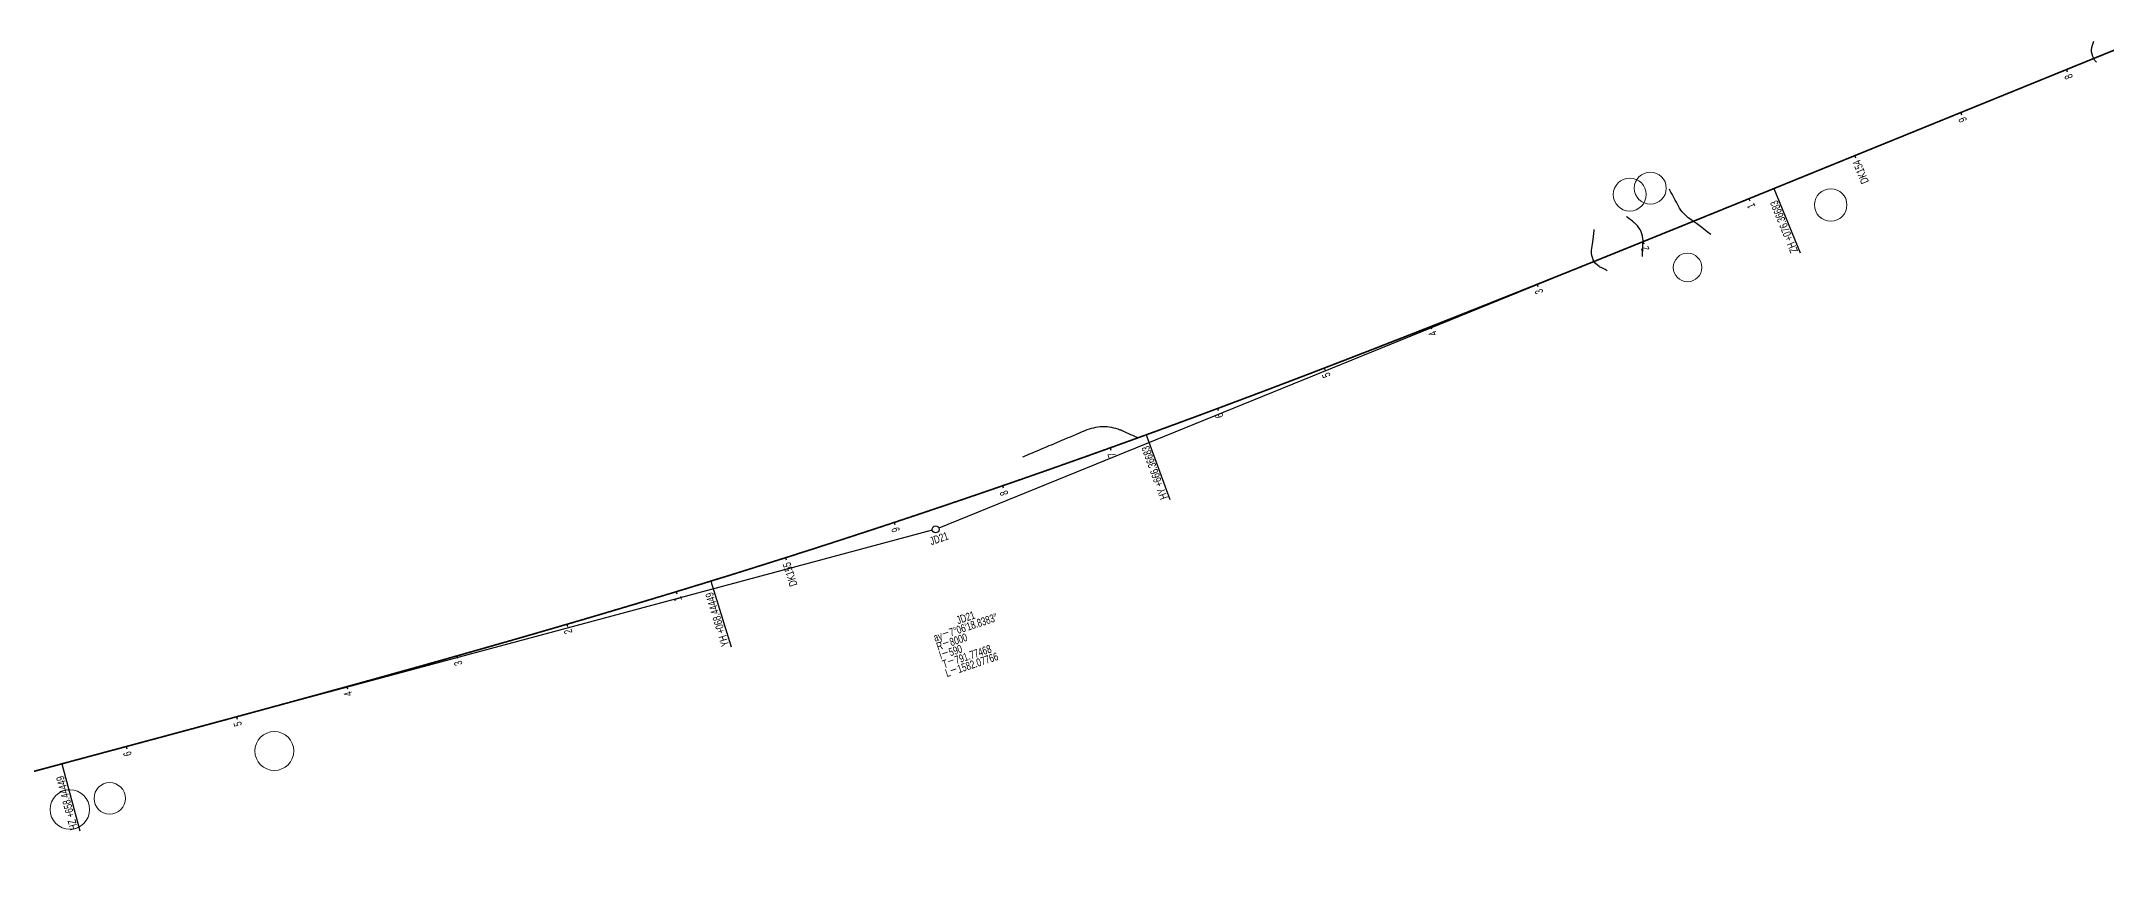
# Model space of a CAD drawing. Header units: millimetres. Extents: x 497834 to 621495, y 3353175 to 3430424.
# Drawn here: x 535171 to 536978, y 3373567 to 3374289 of the extents above; entities that cross this region are included whole.
import ezdxf

# ---------------------------------------------------------------- set-up
doc = ezdxf.new("R2010")
doc.units = ezdxf.units.MM
for name, color, linetype in [('DK改路中线', 7, 'Continuous'), ('dl4', 7, 'Continuous'), ('房屋圆', 7, 'Continuous'), ('沪乍杭打线-0.0-200.8段-施工系转设计系成果-2000坐标系-左线_中线_交点', 7, 'Continuous'), ('沪乍杭打线-0.0-200.8段-施工系转设计系成果-2000坐标系-左线_五大桩', 7, 'Continuous'), ('沪乍杭打线-0.0-200.8段-施工系转设计系成果-2000坐标系-左线_曲线资料', 7, 'Continuous'), ('沪乍杭打线-0.0-200.8段-施工系转设计系成果-2000坐标系-左线_里程', 7, 'Continuous')]:
    doc.layers.add(name, color=color, linetype=linetype)
doc.styles.add('PM_LC', font='slromans.shx', dxfattribs={"width": 0.75, "bigfont": 'hztxt.shx'})
doc.styles.add('PM_QX', font='slromans.shx', dxfattribs={"width": 0.75, "bigfont": 'hztxt.shx'})

msp = doc.modelspace()

# ---------------------------------------------------------------- linework, layer by layer
at = {"layer": 'DK改路中线', "color": 3, "linetype": 'Continuous', "ltscale": 2, "flags": 128}
for points in [[(536969, 3374270.4), (536968.7, 3374270.7, -0.285652), (536967.7, 3374271.9), (536966.6, 3374273.6), (536965.8, 3374275.4), (536965.2, 3374277.3), (536964.8, 3374279.3), (536964.8, 3374281.3), (536964.9, 3374283.2), (536965.4, 3374285.2), (536965.7, 3374286.2), (536966.1, 3374287.1), (536966.7, 3374288.7)], [(536631.7, 3374119.7), (536628.5, 3374122), (536626.9, 3374123.2), (536625.3, 3374124.4), (536623.7, 3374125.6), (536618.9, 3374129.2), (536617.3, 3374130.3), (536612.4, 3374133.9), (536612.1, 3374134.2, -0.112138), (536610.8, 3374135.1), (536609.3, 3374136.5), (536607.9, 3374137.9), (536606.6, 3374139.4), (536605.4, 3374141), (536604.3, 3374142.6), (536603.4, 3374144.3), (536603.3, 3374144.4), (536601.4, 3374147.9), (536600.5, 3374149.7), (536599.6, 3374151.4), (536598.6, 3374153.2), (536597.7, 3374155), (536596.7, 3374156.7), (536595.8, 3374158.5), (536595.4, 3374159.2)], [(536571.8, 3374100.2), (536571.9, 3374104.2), (536572, 3374106.2), (536572.2, 3374112.2), (536572.2, 3374113.5, 0.237839), (536572.3, 3374114.2), (536572.1, 3374116.2), (536571.8, 3374118.2), (536571.3, 3374120.1), (536570.6, 3374122), (536569.8, 3374123.8), (536568.7, 3374125.5), (536567.5, 3374127.1), (536566.1, 3374128.5), (536564.7, 3374129.8), (536564.6, 3374129.8), (536563, 3374131.1), (536559.9, 3374133.6), (536558.3, 3374134.8), (536557.8, 3374135.2)], [(536540.9, 3374087.9), (536539.1, 3374088.8), (536537.4, 3374089.7), (536535.6, 3374090.6), (536535.3, 3374090.7, -0.316683), (536533.8, 3374091.6), (536532.3, 3374092.8), (536530.8, 3374094.2), (536529.6, 3374095.8), (536528.7, 3374097.5), (536527.9, 3374099.4), (536527.4, 3374101.3), (536527.2, 3374103.3), (536527.2, 3374105.3), (536527.3, 3374106), (536527.4, 3374107.3), (536528.2, 3374113.2), (536528.5, 3374115.2), (536529.5, 3374123.2), (536529.6, 3374124)], [(536129.5, 3373941.8), (536127.7, 3373942.7), (536125.8, 3373943.5), (536124, 3373944.3), (536122.2, 3373945.1), (536120.4, 3373946), (536118.6, 3373946.8), (536116.7, 3373947.6), (536116.6, 3373947.7, 0.209204), (536114.9, 3373948.4), (536113, 3373949.1), (536111.1, 3373949.7), (536109.2, 3373950.2), (536107.2, 3373950.6), (536105.2, 3373950.9), (536103.3, 3373951.1), (536101.3, 3373951.2), (536099.3, 3373951.2), (536097.3, 3373951.1), (536095.3, 3373950.9), (536093.3, 3373950.6), (536091.3, 3373950.2), (536089.4, 3373949.7), (536087.5, 3373949.2), (536085.6, 3373948.5), (536084.5, 3373948.1), (536083.7, 3373947.7), (536080.1, 3373946.2), (536078.2, 3373945.4), (536076.4, 3373944.6), (536070.9, 3373942.3), (536069, 3373941.5), (536065.3, 3373939.9), (536063.5, 3373939.2), (536061.6, 3373938.4), (536054.3, 3373935.3), (536052.4, 3373934.5), (536050.6, 3373933.7), (536045.1, 3373931.4), (536043.2, 3373930.6), (536039.5, 3373929), (536037.7, 3373928.2), (536035.9, 3373927.5), (536034, 3373926.7), (536030.3, 3373925.1), (536029.2, 3373924.6)]]:
    msp.add_lwpolyline(points, format="xyb", dxfattribs=at)
at = {"layer": 'dl4', "color": 3, "linetype": 'Continuous', "ltscale": 2, "const_width": 1.4, "flags": 128}
msp.add_lwpolyline([(536989.9, 3374283.1), (536686.8, 3374159.8), (536685.9, 3374159.4), (536684.9, 3374159), (536684, 3374158.6), (536683.1, 3374158.3), (536682.2, 3374157.9), (536681.2, 3374157.5), (536680.3, 3374157.1), (536679.4, 3374156.8), (536678.5, 3374156.4), (536677.5, 3374156), (536676.6, 3374155.6), (536675.7, 3374155.3), (536674.7, 3374154.9), (536673.8, 3374154.5), (536672.9, 3374154.1), (536672, 3374153.7), (536671, 3374153.4), (536670.1, 3374153), (536669.2, 3374152.6), (536668.3, 3374152.2), (536667.3, 3374151.9), (536666.4, 3374151.5), (536665.5, 3374151.1), (536664.6, 3374150.7), (536663.6, 3374150.4), (536662.7, 3374150), (536661.8, 3374149.6), (536660.9, 3374149.2), (536659.9, 3374148.9), (536659, 3374148.5), (536658.1, 3374148.1), (536657.1, 3374147.7), (536656.2, 3374147.3), (536655.3, 3374147), (536654.4, 3374146.6), (536653.4, 3374146.2), (536652.5, 3374145.8), (536651.6, 3374145.5), (536650.7, 3374145.1), (536649.7, 3374144.7), (536648.8, 3374144.3), (536647.9, 3374144), (536647, 3374143.6), (536646, 3374143.2), (536645.1, 3374142.8), (536644.2, 3374142.5), (536643.2, 3374142.1), (536642.3, 3374141.7), (536641.4, 3374141.3), (536640.5, 3374140.9), (536639.5, 3374140.6), (536638.6, 3374140.2), (536637.7, 3374139.8), (536636.8, 3374139.4), (536635.8, 3374139.1), (536634.9, 3374138.7), (536634, 3374138.3), (536633.1, 3374137.9), (536632.1, 3374137.6), (536631.2, 3374137.2), (536630.3, 3374136.8), (536629.4, 3374136.4), (536628.4, 3374136.1), (536627.5, 3374135.7), (536626.6, 3374135.3), (536625.6, 3374134.9), (536624.7, 3374134.5), (536623.8, 3374134.2), (536622.9, 3374133.8), (536621.9, 3374133.4), (536621, 3374133), (536620.1, 3374132.7), (536619.2, 3374132.3), (536618.2, 3374131.9), (536617.3, 3374131.5), (536616.4, 3374131.2), (536615.5, 3374130.8), (536614.5, 3374130.4), (536613.6, 3374130), (536612.7, 3374129.7), (536611.7, 3374129.3), (536610.8, 3374128.9), (536609.9, 3374128.5), (536609, 3374128.2), (536608, 3374127.8), (536607.1, 3374127.4), (536606.2, 3374127), (536605.3, 3374126.6), (536604.3, 3374126.3), (536603.4, 3374125.9), (536602.5, 3374125.5), (536601.6, 3374125.1), (536600.6, 3374124.8), (536599.7, 3374124.4), (536598.8, 3374124), (536597.8, 3374123.6), (536596.9, 3374123.3), (536596, 3374122.9), (536595.1, 3374122.5), (536594.1, 3374122.1), (536593.2, 3374121.8), (536592.3, 3374121.4), (536591.4, 3374121), (536590.4, 3374120.6), (536589.5, 3374120.3), (536588.6, 3374119.9), (536587.7, 3374119.5), (536586.7, 3374119.1), (536585.8, 3374118.8), (536584.9, 3374118.4), (536583.9, 3374118), (536583, 3374117.6), (536582.1, 3374117.3), (536581.2, 3374116.9), (536580.2, 3374116.5), (536579.3, 3374116.1), (536578.4, 3374115.8), (536577.5, 3374115.4), (536576.5, 3374115), (536575.6, 3374114.6), (536574.7, 3374114.3), (536573.8, 3374113.9), (536572.8, 3374113.5), (536571.9, 3374113.1), (536571, 3374112.8), (536570, 3374112.4), (536569.1, 3374112), (536568.2, 3374111.6), (536567.3, 3374111.3), (536566.3, 3374110.9), (536565.4, 3374110.5), (536564.5, 3374110.1), (536563.6, 3374109.8), (536562.6, 3374109.4), (536561.7, 3374109), (536560.8, 3374108.6), (536559.8, 3374108.3), (536558.9, 3374107.9), (536558, 3374107.5), (536557.1, 3374107.1), (536556.1, 3374106.8), (536555.2, 3374106.4), (536554.3, 3374106), (536553.4, 3374105.6), (536552.4, 3374105.3), (536551.5, 3374104.9), (536550.6, 3374104.5), (536549.6, 3374104.1), (536548.7, 3374103.8), (536547.8, 3374103.4), (536546.9, 3374103), (536545.9, 3374102.6), (536545, 3374102.3), (536544.1, 3374101.9), (536543.2, 3374101.5), (536542.2, 3374101.1), (536541.3, 3374100.8), (536540.4, 3374100.4), (536539.4, 3374100), (536538.5, 3374099.6), (536537.6, 3374099.3), (536536.7, 3374098.9), (536535.7, 3374098.5), (536534.8, 3374098.1), (536533.9, 3374097.8), (536533, 3374097.4), (536532, 3374097), (536531.1, 3374096.6), (536530.2, 3374096.3), (536529.2, 3374095.9), (536528.3, 3374095.5), (536527.4, 3374095.1), (536526.5, 3374094.8), (536525.5, 3374094.4), (536524.6, 3374094), (536523.7, 3374093.7), (536522.8, 3374093.3), (536521.8, 3374092.9), (536520.9, 3374092.5), (536520, 3374092.2), (536519, 3374091.8), (536518.1, 3374091.4), (536517.2, 3374091), (536516.3, 3374090.7), (536515.3, 3374090.3), (536514.4, 3374089.9), (536513.5, 3374089.5), (536512.6, 3374089.2), (536511.6, 3374088.8), (536510.7, 3374088.4), (536509.8, 3374088.1), (536508.8, 3374087.7), (536507.9, 3374087.3), (536507, 3374086.9), (536506.1, 3374086.6), (536505.1, 3374086.2), (536504.2, 3374085.8), (536503.3, 3374085.4), (536502.3, 3374085.1), (536501.4, 3374084.7), (536500.5, 3374084.3), (536499.6, 3374083.9), (536498.6, 3374083.6), (536497.7, 3374083.2), (536496.8, 3374082.8), (536495.8, 3374082.5), (536494.9, 3374082.1), (536494, 3374081.7), (536493.1, 3374081.3), (536492.1, 3374081), (536491.2, 3374080.6), (536490.3, 3374080.2), (536489.4, 3374079.9), (536488.4, 3374079.5), (536487.5, 3374079.1), (536486.6, 3374078.7), (536485.6, 3374078.4), (536484.7, 3374078), (536483.8, 3374077.6), (536482.9, 3374077.2), (536481.9, 3374076.9), (536481, 3374076.5), (536480.1, 3374076.1), (536479.1, 3374075.8), (536478.2, 3374075.4), (536477.3, 3374075), (536476.4, 3374074.6), (536475.4, 3374074.3), (536474.5, 3374073.9), (536473.6, 3374073.5), (536472.6, 3374073.2), (536471.7, 3374072.8), (536470.8, 3374072.4), (536469.9, 3374072), (536468.9, 3374071.7), (536468, 3374071.3), (536467.1, 3374070.9), (536466.1, 3374070.6), (536465.2, 3374070.2), (536464.3, 3374069.8), (536463.4, 3374069.4), (536462.4, 3374069.1), (536461.5, 3374068.7), (536460.6, 3374068.3), (536459.6, 3374068), (536458.7, 3374067.6), (536457.8, 3374067.2), (536456.9, 3374066.9), (536455.9, 3374066.5), (536455, 3374066.1), (536454.1, 3374065.7), (536453.1, 3374065.4), (536452.2, 3374065), (536451.3, 3374064.6), (536450.4, 3374064.3), (536449.4, 3374063.9), (536448.5, 3374063.5), (536447.6, 3374063.1), (536446.6, 3374062.8), (536445.7, 3374062.4), (536444.8, 3374062), (536443.9, 3374061.7), (536442.9, 3374061.3), (536442, 3374060.9), (536441.1, 3374060.6), (536440.1, 3374060.2), (536439.2, 3374059.8), (536438.3, 3374059.4), (536437.3, 3374059.1), (536436.4, 3374058.7), (536435.5, 3374058.3), (536434.6, 3374058), (536433.6, 3374057.6), (536432.7, 3374057.2), (536431.8, 3374056.9), (536430.8, 3374056.5), (536429.9, 3374056.1), (536429, 3374055.8), (536428.1, 3374055.4), (536427.1, 3374055), (536426.2, 3374054.6), (536425.3, 3374054.3), (536424.3, 3374053.9), (536423.4, 3374053.5), (536422.5, 3374053.2), (536421.5, 3374052.8), (536420.6, 3374052.4), (536419.7, 3374052.1), (536418.8, 3374051.7), (536417.8, 3374051.3), (536416.9, 3374051), (536416, 3374050.6), (536415, 3374050.2), (536414.1, 3374049.9), (536413.2, 3374049.5), (536412.3, 3374049.1), (536411.3, 3374048.7), (536410.4, 3374048.4), (536409.5, 3374048), (536408.5, 3374047.6), (536407.6, 3374047.3), (536406.7, 3374046.9), (536405.7, 3374046.5), (536404.8, 3374046.2), (536403.9, 3374045.8), (536403, 3374045.4), (536402, 3374045.1), (536401.1, 3374044.7), (536400.2, 3374044.3), (536399.2, 3374044), (536398.3, 3374043.6), (536397.4, 3374043.2), (536396.4, 3374042.9), (536395.5, 3374042.5), (536394.6, 3374042.1), (536393.7, 3374041.8), (536392.7, 3374041.4), (536391.8, 3374041), (536390.9, 3374040.7), (536389.9, 3374040.3), (536389, 3374039.9), (536388.1, 3374039.6), (536387.1, 3374039.2), (536386.2, 3374038.8), (536385.3, 3374038.5), (536384.3, 3374038.1), (536383.4, 3374037.7), (536382.5, 3374037.4), (536381.6, 3374037), (536380.6, 3374036.6), (536379.7, 3374036.3), (536378.8, 3374035.9), (536377.8, 3374035.5), (536376.9, 3374035.2), (536376, 3374034.8), (536375, 3374034.4), (536374.1, 3374034.1), (536373.2, 3374033.7), (536372.2, 3374033.3), (536371.3, 3374033), (536370.4, 3374032.6), (536369.5, 3374032.3), (536368.5, 3374031.9), (536367.6, 3374031.5), (536366.7, 3374031.2), (536365.7, 3374030.8), (536364.8, 3374030.4), (536363.9, 3374030.1), (536362.9, 3374029.7), (536362, 3374029.3), (536361.1, 3374029), (536360.1, 3374028.6), (536359.2, 3374028.2), (536358.3, 3374027.9), (536357.4, 3374027.5), (536356.4, 3374027.1), (536355.5, 3374026.8), (536354.6, 3374026.4), (536353.6, 3374026.1), (536352.7, 3374025.7), (536351.8, 3374025.3), (536350.8, 3374025), (536349.9, 3374024.6), (536349, 3374024.2), (536348, 3374023.9), (536347.1, 3374023.5), (536346.2, 3374023.1), (536345.2, 3374022.8), (536344.3, 3374022.4), (536343.4, 3374022.1), (536342.4, 3374021.7), (536341.5, 3374021.3), (536340.6, 3374021), (536339.7, 3374020.6), (536338.7, 3374020.2), (536337.8, 3374019.9), (536336.9, 3374019.5), (536335.9, 3374019.1), (536335, 3374018.8), (536334.1, 3374018.4), (536333.1, 3374018.1), (536332.2, 3374017.7), (536331.3, 3374017.3), (536330.3, 3374017), (536329.4, 3374016.6), (536328.5, 3374016.2), (536327.5, 3374015.9), (536326.6, 3374015.5), (536325.7, 3374015.2), (536324.7, 3374014.8), (536323.8, 3374014.4), (536322.9, 3374014.1), (536321.9, 3374013.7), (536321, 3374013.4), (536320.1, 3374013), (536319.1, 3374012.6), (536318.2, 3374012.3), (536317.3, 3374011.9), (536316.3, 3374011.5), (536315.4, 3374011.2), (536314.5, 3374010.8), (536313.6, 3374010.5), (536312.6, 3374010.1), (536311.7, 3374009.7), (536310.8, 3374009.4), (536309.8, 3374009), (536308.9, 3374008.7), (536308, 3374008.3), (536307, 3374007.9), (536306.1, 3374007.6), (536305.2, 3374007.2), (536304.2, 3374006.9), (536303.3, 3374006.5), (536302.4, 3374006.1), (536301.4, 3374005.8), (536300.5, 3374005.4), (536299.6, 3374005.1), (536298.6, 3374004.7), (536297.7, 3374004.3), (536296.8, 3374004), (536295.8, 3374003.6), (536294.9, 3374003.3), (536294, 3374002.9), (536293, 3374002.5), (536292.1, 3374002.2), (536291.2, 3374001.8), (536290.2, 3374001.5), (536289.3, 3374001.1), (536288.4, 3374000.8), (536287.4, 3374000.4), (536286.5, 3374000), (536285.6, 3373999.7), (536284.6, 3373999.3), (536283.7, 3373999), (536282.8, 3373998.6), (536281.8, 3373998.2), (536280.9, 3373997.9), (536280, 3373997.5), (536279, 3373997.2), (536278.1, 3373996.8), (536277.2, 3373996.5), (536276.2, 3373996.1), (536275.3, 3373995.7), (536274.4, 3373995.4), (536273.4, 3373995), (536272.5, 3373994.7), (536271.5, 3373994.3), (536270.6, 3373994), (536269.7, 3373993.6), (536268.7, 3373993.2), (536267.8, 3373992.9), (536266.9, 3373992.5), (536265.9, 3373992.2), (536265, 3373991.8), (536264.1, 3373991.5), (536263.1, 3373991.1), (536262.2, 3373990.7), (536261.3, 3373990.4), (536260.3, 3373990), (536259.4, 3373989.7), (536258.5, 3373989.3), (536257.5, 3373989), (536256.6, 3373988.6), (536255.7, 3373988.3), (536254.7, 3373987.9), (536253.8, 3373987.5), (536252.9, 3373987.2), (536251.9, 3373986.8), (536251, 3373986.5), (536250.1, 3373986.1), (536249.1, 3373985.8), (536248.2, 3373985.4), (536247.3, 3373985.1), (536246.3, 3373984.7), (536245.4, 3373984.4), (536244.4, 3373984), (536243.5, 3373983.6), (536242.6, 3373983.3), (536241.6, 3373982.9), (536240.7, 3373982.6), (536239.8, 3373982.2), (536238.8, 3373981.9), (536237.9, 3373981.5), (536237, 3373981.2), (536236, 3373980.8), (536235.1, 3373980.5), (536234.2, 3373980.1), (536233.2, 3373979.8), (536232.3, 3373979.4), (536231.4, 3373979), (536230.4, 3373978.7), (536229.5, 3373978.3), (536228.5, 3373978), (536227.6, 3373977.6), (536226.7, 3373977.3), (536225.7, 3373976.9), (536224.8, 3373976.6), (536223.9, 3373976.2), (536222.9, 3373975.9), (536222, 3373975.5), (536221.1, 3373975.2), (536220.1, 3373974.8), (536219.2, 3373974.5), (536218.2, 3373974.1), (536217.3, 3373973.8), (536216.4, 3373973.4), (536215.4, 3373973.1), (536214.5, 3373972.7), (536213.6, 3373972.4), (536212.6, 3373972), (536211.7, 3373971.7), (536210.8, 3373971.3), (536209.8, 3373971), (536208.9, 3373970.6), (536207.9, 3373970.3), (536207, 3373969.9), (536206.1, 3373969.5), (536205.1, 3373969.2), (536204.2, 3373968.8), (536203.3, 3373968.5), (536202.3, 3373968.1), (536201.4, 3373967.8), (536200.5, 3373967.4), (536199.5, 3373967.1), (536198.6, 3373966.8), (536197.6, 3373966.4), (536196.7, 3373966.1), (536195.8, 3373965.7), (536194.8, 3373965.4), (536193.9, 3373965), (536193, 3373964.7), (536192, 3373964.3), (536191.1, 3373964), (536190.1, 3373963.6), (536189.2, 3373963.3), (536188.3, 3373962.9), (536187.3, 3373962.6), (536186.4, 3373962.2), (536185.5, 3373961.9), (536184.5, 3373961.5), (536183.6, 3373961.2), (536182.6, 3373960.8), (536181.7, 3373960.5), (536180.8, 3373960.1), (536179.8, 3373959.8), (536178.9, 3373959.4), (536178, 3373959.1), (536177, 3373958.7), (536176.1, 3373958.4), (536175.1, 3373958), (536174.2, 3373957.7), (536173.3, 3373957.4), (536172.3, 3373957), (536171.4, 3373956.7), (536170.5, 3373956.3), (536169.5, 3373956), (536168.6, 3373955.6), (536167.6, 3373955.3), (536166.7, 3373954.9), (536165.8, 3373954.6), (536164.8, 3373954.2), (536163.9, 3373953.9), (536163, 3373953.5), (536162, 3373953.2), (536161.1, 3373952.9), (536160.1, 3373952.5), (536159.2, 3373952.2), (536158.3, 3373951.8), (536157.3, 3373951.5), (536156.4, 3373951.1), (536155.4, 3373950.8), (536154.5, 3373950.4), (536153.6, 3373950.1), (536152.6, 3373949.8), (536151.7, 3373949.4), (536150.7, 3373949.1), (536149.8, 3373948.7), (536148.9, 3373948.4), (536147.9, 3373948), (536147, 3373947.7), (536146.1, 3373947.3), (536145.1, 3373947), (536144.2, 3373946.7), (536143.2, 3373946.3), (536142.3, 3373946), (536141.4, 3373945.6), (536140.4, 3373945.3), (536139.5, 3373944.9), (536138.5, 3373944.6), (536137.6, 3373944.3, -0.012566), (536136.7, 3373943.9), (536135.7, 3373943.5), (536134.8, 3373943.2), (536133.8, 3373942.9), (536132.9, 3373942.6), (536132.9, 3373942.6), (536132, 3373942.2), (536131, 3373941.9), (536130.1, 3373941.5), (536129.1, 3373941.2), (536128.2, 3373940.8), (536128.2, 3373940.8), (536127.3, 3373940.5), (536126.3, 3373940.2), (536125.4, 3373939.8), (536124.4, 3373939.5), (536123.5, 3373939.1), (536123.5, 3373939.1), (536122.6, 3373938.8), (536121.6, 3373938.5), (536120.7, 3373938.1), (536119.7, 3373937.8), (536118.8, 3373937.4), (536118.8, 3373937.4), (536117.9, 3373937.1), (536116.9, 3373936.8), (536116, 3373936.4), (536115, 3373936.1), (536114.1, 3373935.7), (536114.1, 3373935.7), (536113.2, 3373935.4), (536112.2, 3373935.1), (536111.3, 3373934.7), (536110.3, 3373934.4), (536109.4, 3373934), (536109.4, 3373934), (536108.4, 3373933.7), (536107.5, 3373933.4), (536106.6, 3373933), (536105.6, 3373932.7), (536104.7, 3373932.4), (536104.7, 3373932.4), (536103.7, 3373932), (536102.8, 3373931.7), (536101.9, 3373931.3), (536100.9, 3373931), (536100, 3373930.7), (536100, 3373930.7), (536099, 3373930.3), (536098.1, 3373930), (536097.2, 3373929.7), (536096.2, 3373929.3), (536095.3, 3373929), (536095.3, 3373929), (536094.3, 3373928.6), (536093.4, 3373928.3), (536092.4, 3373928), (536091.5, 3373927.6), (536090.6, 3373927.3), (536090.6, 3373927.3), (536089.6, 3373927), (536088.7, 3373926.6), (536087.7, 3373926.3), (536086.8, 3373925.9), (536085.9, 3373925.6), (536085.9, 3373925.6), (536084.9, 3373925.3), (536084, 3373924.9), (536083, 3373924.6), (536082.1, 3373924.3), (536081.1, 3373923.9), (536081.1, 3373923.9), (536080.2, 3373923.6), (536079.3, 3373923.3), (536078.3, 3373922.9), (536077.4, 3373922.6), (536076.4, 3373922.3), (536076.4, 3373922.3), (536075.5, 3373921.9), (536074.5, 3373921.6), (536073.6, 3373921.3), (536072.7, 3373920.9), (536071.7, 3373920.6), (536071.7, 3373920.6), (536070.8, 3373920.3), (536069.8, 3373919.9), (536068.9, 3373919.6), (536068, 3373919.3), (536067, 3373918.9), (536067, 3373918.9), (536066.1, 3373918.6), (536065.1, 3373918.3), (536064.2, 3373917.9), (536063.2, 3373917.6), (536062.3, 3373917.3), (536062.3, 3373917.3), (536061.4, 3373916.9), (536060.4, 3373916.6), (536059.5, 3373916.3), (536058.5, 3373915.9), (536057.6, 3373915.6), (536057.6, 3373915.6), (536056.6, 3373915.3), (536055.7, 3373914.9), (536054.7, 3373914.6), (536053.8, 3373914.3), (536052.9, 3373913.9), (536052.9, 3373913.9), (536051.9, 3373913.6), (536051, 3373913.3), (536050, 3373912.9), (536049.1, 3373912.6), (536048.1, 3373912.3), (536048.1, 3373912.3), (536047.2, 3373911.9), (536046.3, 3373911.6), (536045.3, 3373911.3), (536044.4, 3373910.9), (536043.4, 3373910.6), (536043.4, 3373910.6), (536042.5, 3373910.3), (536041.5, 3373910), (536040.6, 3373909.6), (536039.7, 3373909.3), (536038.7, 3373909), (536038.7, 3373909), (536037.8, 3373908.6), (536036.8, 3373908.3), (536035.9, 3373908), (536034.9, 3373907.6), (536034, 3373907.3), (536034, 3373907.3), (536033, 3373907), (536032.1, 3373906.7), (536031.2, 3373906.3), (536030.2, 3373906), (536029.3, 3373905.7), (536029.3, 3373905.7), (536028.3, 3373905.3), (536027.4, 3373905), (536026.4, 3373904.7), (536025.5, 3373904.4), (536024.5, 3373904), (536024.5, 3373904), (536023.6, 3373903.7), (536022.7, 3373903.4), (536021.7, 3373903), (536020.8, 3373902.7), (536019.8, 3373902.4), (536019.8, 3373902.4), (536018.9, 3373902.1), (536017.9, 3373901.7), (536017, 3373901.4), (536016, 3373901.1), (536015.1, 3373900.8), (536015.1, 3373900.8), (536014.1, 3373900.4), (536013.2, 3373900.1), (536012.3, 3373899.8), (536011.3, 3373899.4), (536010.4, 3373899.1), (536010.4, 3373899.1), (536009.4, 3373898.8), (536008.5, 3373898.5), (536007.5, 3373898.1), (536006.6, 3373897.8), (536005.6, 3373897.5), (536005.6, 3373897.5), (536004.7, 3373897.2), (536003.8, 3373896.8), (536002.8, 3373896.5), (536001.9, 3373896.2), (536000.9, 3373895.9), (536000.9, 3373895.9), (536000, 3373895.5), (535999, 3373895.2), (535998.1, 3373894.9), (535997.1, 3373894.6), (535996.2, 3373894.2), (535996.2, 3373894.2), (535995.2, 3373893.9), (535994.3, 3373893.6), (535993.3, 3373893.3), (535992.4, 3373892.9), (535991.5, 3373892.6), (535991.5, 3373892.6), (535990.5, 3373892.3), (535989.6, 3373892), (535988.6, 3373891.6), (535987.7, 3373891.3), (535986.7, 3373891), (535986.7, 3373891), (535985.8, 3373890.7), (535984.8, 3373890.4), (535983.9, 3373890), (535982.9, 3373889.7), (535982, 3373889.4), (535982, 3373889.4), (535981, 3373889.1), (535980.1, 3373888.7), (535979.2, 3373888.4), (535978.2, 3373888.1), (535977.3, 3373887.8), (535977.3, 3373887.8), (535976.3, 3373887.4), (535975.4, 3373887.1), (535974.4, 3373886.8), (535973.5, 3373886.5), (535972.5, 3373886.2), (535972.5, 3373886.2), (535971.6, 3373885.8), (535970.6, 3373885.5), (535969.7, 3373885.2), (535968.7, 3373884.9), (535967.8, 3373884.6), (535967.8, 3373884.6), (535966.8, 3373884.2), (535965.9, 3373883.9), (535965, 3373883.6), (535964, 3373883.3), (535963.1, 3373883), (535963.1, 3373883), (535962.1, 3373882.6), (535961.2, 3373882.3), (535960.2, 3373882), (535959.3, 3373881.7), (535958.3, 3373881.3), (535958.3, 3373881.3), (535957.4, 3373881), (535956.4, 3373880.7), (535955.5, 3373880.4), (535954.5, 3373880.1), (535953.6, 3373879.8), (535953.6, 3373879.8), (535952.6, 3373879.4), (535951.7, 3373879.1), (535950.7, 3373878.8), (535949.8, 3373878.5), (535948.8, 3373878.2), (535948.8, 3373878.2), (535947.9, 3373877.8), (535946.9, 3373877.5), (535946, 3373877.2), (535945.1, 3373876.9), (535944.1, 3373876.6), (535944.1, 3373876.6), (535943.2, 3373876.2), (535942.2, 3373875.9), (535941.3, 3373875.6), (535940.3, 3373875.3), (535939.4, 3373875), (535939.4, 3373875), (535938.4, 3373874.7), (535937.5, 3373874.3), (535936.5, 3373874), (535935.6, 3373873.7), (535934.6, 3373873.4), (535934.6, 3373873.4), (535933.7, 3373873.1), (535932.7, 3373872.8), (535931.8, 3373872.4), (535930.8, 3373872.1), (535929.9, 3373871.8), (535929.9, 3373871.8), (535928.9, 3373871.5), (535928, 3373871.2), (535927, 3373870.9), (535926.1, 3373870.5), (535925.1, 3373870.2), (535925.1, 3373870.2), (535924.2, 3373869.9), (535923.2, 3373869.6), (535922.3, 3373869.3), (535921.3, 3373869), (535920.4, 3373868.6), (535920.4, 3373868.6), (535919.4, 3373868.3), (535918.5, 3373868), (535917.5, 3373867.7), (535916.6, 3373867.4), (535915.6, 3373867.1), (535915.6, 3373867.1), (535914.7, 3373866.8), (535913.7, 3373866.4), (535912.8, 3373866.1), (535911.8, 3373865.8), (535910.9, 3373865.5), (535910.9, 3373865.5), (535909.9, 3373865.2), (535909, 3373864.9), (535908, 3373864.6), (535907.1, 3373864.2), (535906.1, 3373863.9), (535906.1, 3373863.9), (535905.2, 3373863.6), (535904.3, 3373863.3), (535903.3, 3373863), (535902.4, 3373862.7), (535901.4, 3373862.4), (535901.4, 3373862.4), (535900.5, 3373862.1), (535899.5, 3373861.7), (535898.6, 3373861.4), (535897.6, 3373861.1), (535896.7, 3373860.8), (535896.7, 3373860.8), (535895.7, 3373860.5), (535894.8, 3373860.2), (535893.8, 3373859.9), (535892.9, 3373859.6), (535891.9, 3373859.2), (535891.9, 3373859.2), (535891, 3373858.9), (535890, 3373858.6), (535889.1, 3373858.3), (535888.1, 3373858), (535887.1, 3373857.7), (535887.1, 3373857.7), (535886.2, 3373857.4), (535885.2, 3373857.1), (535884.3, 3373856.8), (535883.3, 3373856.4), (535882.4, 3373856.1), (535882.4, 3373856.1), (535881.4, 3373855.8), (535880.5, 3373855.5), (535879.5, 3373855.2), (535878.6, 3373854.9), (535877.6, 3373854.6), (535877.6, 3373854.6), (535876.7, 3373854.3), (535875.7, 3373854), (535874.8, 3373853.7), (535873.8, 3373853.3), (535872.9, 3373853), (535872.9, 3373853), (535871.9, 3373852.7), (535871, 3373852.4), (535870, 3373852.1), (535869.1, 3373851.8), (535868.1, 3373851.5), (535868.1, 3373851.5), (535867.2, 3373851.2), (535866.2, 3373850.9), (535865.3, 3373850.6), (535864.3, 3373850.3), (535863.4, 3373850), (535863.4, 3373850), (535862.4, 3373849.6), (535861.5, 3373849.3), (535860.5, 3373849), (535859.6, 3373848.7), (535858.6, 3373848.4), (535858.6, 3373848.4), (535857.7, 3373848.1), (535856.7, 3373847.8), (535855.8, 3373847.5), (535854.8, 3373847.2), (535853.9, 3373846.9), (535853.9, 3373846.9), (535852.9, 3373846.6), (535852, 3373846.3), (535851, 3373846), (535850.1, 3373845.7), (535849.1, 3373845.3), (535849.1, 3373845.3), (535848.2, 3373845), (535847.2, 3373844.7), (535846.2, 3373844.4), (535845.3, 3373844.1), (535844.3, 3373843.8), (535844.3, 3373843.8), (535843.4, 3373843.5), (535842.4, 3373843.2), (535841.5, 3373842.9), (535840.5, 3373842.6), (535839.6, 3373842.3), (535839.6, 3373842.3), (535838.6, 3373842), (535837.7, 3373841.7), (535836.7, 3373841.4), (535835.8, 3373841.1), (535834.8, 3373840.8), (535834.8, 3373840.8), (535833.9, 3373840.5), (535832.9, 3373840.2), (535832, 3373839.9), (535831, 3373839.5), (535830.1, 3373839.2), (535830.1, 3373839.2), (535829.1, 3373838.9), (535828.2, 3373838.6), (535827.2, 3373838.3), (535826.2, 3373838), (535825.3, 3373837.7), (535825.3, 3373837.7), (535824.3, 3373837.4), (535823.4, 3373837.1), (535822.4, 3373836.8), (535821.5, 3373836.5), (535820.5, 3373836.2), (535820.5, 3373836.2), (535819.6, 3373835.9), (535818.6, 3373835.6), (535817.7, 3373835.3), (535816.7, 3373835), (535815.8, 3373834.7), (535815.8, 3373834.7), (535814.8, 3373834.4), (535813.9, 3373834.1), (535812.9, 3373833.8), (535811.9, 3373833.5), (535811, 3373833.2), (535811, 3373833.2), (535810, 3373832.9), (535809.1, 3373832.6), (535808.1, 3373832.3), (535807.2, 3373832), (535806.2, 3373831.7), (535806.2, 3373831.7), (535805.3, 3373831.4), (535804.3, 3373831.1), (535803.4, 3373830.8), (535802.4, 3373830.5), (535801.5, 3373830.2), (535801.5, 3373830.2), (535800.5, 3373829.9), (535799.5, 3373829.6), (535798.6, 3373829.3), (535797.6, 3373829), (535796.7, 3373828.7), (535796.7, 3373828.7), (535795.7, 3373828.4), (535794.8, 3373828.1), (535793.8, 3373827.8), (535792.9, 3373827.5), (535791.9, 3373827.2), (535791.9, 3373827.2), (535791, 3373826.9), (535790, 3373826.6), (535789.1, 3373826.3), (535788.1, 3373826), (535787.1, 3373825.7), (535787.1, 3373825.7), (535786.2, 3373825.4), (535785.2, 3373825.1), (535784.3, 3373824.8), (535783.3, 3373824.5), (535782.4, 3373824.2), (535782.4, 3373824.2), (535781.4, 3373823.9), (535780.5, 3373823.6), (535779.5, 3373823.3), (535778.6, 3373823), (535777.6, 3373822.7), (535777.6, 3373822.7), (535776.6, 3373822.4), (535775.7, 3373822.1), (535774.7, 3373821.8), (535773.8, 3373821.5), (535772.8, 3373821.2), (535772.8, 3373821.2), (535771.9, 3373820.9), (535770.9, 3373820.6), (535770, 3373820.3), (535769, 3373820), (535768, 3373819.7), (535768, 3373819.7), (535767.1, 3373819.4), (535766.1, 3373819.2), (535765.2, 3373818.9), (535764.2, 3373818.6), (535763.3, 3373818.3), (535763.3, 3373818.3), (535762.3, 3373818), (535761.4, 3373817.7), (535760.4, 3373817.4), (535759.5, 3373817.1), (535758.5, 3373816.8), (535758.5, 3373816.8), (535757.5, 3373816.5), (535756.6, 3373816.2), (535756.5, 3373816.2), (535755.6, 3373815.9), (535754.6, 3373815.6), (535753.6, 3373815.3), (535752.7, 3373815), (535751.7, 3373814.7), (535750.8, 3373814.4), (535749.8, 3373814.1), (535748.9, 3373813.8), (535747.9, 3373813.5), (535747, 3373813.2), (535746, 3373812.9), (535745, 3373812.6), (535744.1, 3373812.4), (535743.1, 3373812.1), (535742.2, 3373811.8), (535741.2, 3373811.5), (535740.3, 3373811.2), (535739.3, 3373810.9), (535738.3, 3373810.6), (535737.4, 3373810.3), (535736.4, 3373810), (535735.5, 3373809.7), (535734.5, 3373809.4), (535733.6, 3373809.1), (535732.6, 3373808.8), (535731.7, 3373808.6), (535730.7, 3373808.3), (535729.7, 3373808), (535728.8, 3373807.7), (535727.8, 3373807.4), (535726.9, 3373807.1), (535725.9, 3373806.8), (535725, 3373806.5), (535724, 3373806.2), (535723, 3373805.9), (535722.1, 3373805.6), (535721.1, 3373805.4), (535720.2, 3373805.1), (535719.2, 3373804.8), (535718.3, 3373804.5), (535717.3, 3373804.2), (535716.3, 3373803.9), (535715.4, 3373803.6), (535714.4, 3373803.3), (535713.5, 3373803), (535712.5, 3373802.7), (535711.6, 3373802.5), (535710.6, 3373802.2), (535709.6, 3373801.9), (535708.7, 3373801.6), (535707.7, 3373801.3), (535706.8, 3373801), (535705.8, 3373800.7), (535704.9, 3373800.4), (535703.9, 3373800.1), (535702.9, 3373799.9), (535702, 3373799.6), (535701, 3373799.3), (535700.1, 3373799), (535699.1, 3373798.7), (535698.2, 3373798.4), (535697.2, 3373798.1), (535696.2, 3373797.8), (535695.3, 3373797.6), (535694.3, 3373797.3), (535693.4, 3373797), (535692.4, 3373796.7), (535691.4, 3373796.4), (535690.5, 3373796.1), (535689.5, 3373795.8), (535688.6, 3373795.5), (535687.6, 3373795.3), (535686.7, 3373795), (535685.7, 3373794.7), (535684.7, 3373794.4), (535683.8, 3373794.1), (535682.8, 3373793.8), (535681.9, 3373793.5), (535680.9, 3373793.3), (535680, 3373793), (535679, 3373792.7), (535678, 3373792.4), (535677.1, 3373792.1), (535676.1, 3373791.8), (535675.2, 3373791.5), (535674.2, 3373791.3), (535673.2, 3373791), (535672.3, 3373790.7), (535671.3, 3373790.4), (535670.4, 3373790.1), (535669.4, 3373789.8), (535668.4, 3373789.5), (535667.5, 3373789.3), (535666.5, 3373789), (535665.6, 3373788.7), (535664.6, 3373788.4), (535663.7, 3373788.1), (535662.7, 3373787.8), (535661.7, 3373787.6), (535660.8, 3373787.3), (535659.8, 3373787), (535658.9, 3373786.7), (535657.9, 3373786.4), (535656.9, 3373786.1), (535656, 3373785.9), (535655, 3373785.6), (535654.1, 3373785.3), (535653.1, 3373785), (535652.1, 3373784.7), (535651.2, 3373784.4), (535650.2, 3373784.2), (535649.3, 3373783.9), (535648.3, 3373783.6), (535647.4, 3373783.3), (535646.4, 3373783), (535645.4, 3373782.7), (535644.5, 3373782.5), (535643.5, 3373782.2), (535642.6, 3373781.9), (535641.6, 3373781.6), (535640.6, 3373781.3), (535639.7, 3373781.1), (535638.7, 3373780.8), (535637.8, 3373780.5), (535636.8, 3373780.2), (535635.8, 3373779.9), (535634.9, 3373779.6), (535633.9, 3373779.4), (535633, 3373779.1), (535632, 3373778.8), (535631, 3373778.5), (535630.1, 3373778.2), (535629.1, 3373778), (535628.2, 3373777.7), (535627.2, 3373777.4), (535626.2, 3373777.1), (535625.3, 3373776.8), (535624.3, 3373776.6), (535623.4, 3373776.3), (535622.4, 3373776), (535621.4, 3373775.7), (535620.5, 3373775.4), (535619.5, 3373775.2), (535618.6, 3373774.9), (535617.6, 3373774.6), (535616.6, 3373774.3), (535615.7, 3373774), (535614.7, 3373773.8), (535613.8, 3373773.5), (535612.8, 3373773.2), (535611.8, 3373772.9), (535610.9, 3373772.7), (535609.9, 3373772.4), (535609, 3373772.1), (535608, 3373771.8), (535607, 3373771.5), (535606.1, 3373771.3), (535605.1, 3373771), (535604.2, 3373770.7), (535603.2, 3373770.4), (535602.2, 3373770.1), (535601.3, 3373769.9), (535600.3, 3373769.6), (535599.4, 3373769.3), (535598.4, 3373769), (535597.4, 3373768.8), (535596.5, 3373768.5), (535595.5, 3373768.2), (535594.5, 3373767.9), (535593.6, 3373767.6), (535592.6, 3373767.4), (535591.7, 3373767.1), (535590.7, 3373766.8), (535589.7, 3373766.5), (535588.8, 3373766.3), (535587.8, 3373766), (535586.9, 3373765.7), (535585.9, 3373765.4), (535584.9, 3373765.2), (535584, 3373764.9), (535583, 3373764.6), (535582.1, 3373764.3), (535581.1, 3373764), (535580.1, 3373763.8), (535579.2, 3373763.5), (535578.2, 3373763.2), (535577.3, 3373762.9), (535576.3, 3373762.7), (535575.3, 3373762.4), (535574.4, 3373762.1), (535573.4, 3373761.8), (535572.4, 3373761.6), (535571.5, 3373761.3), (535570.5, 3373761), (535569.6, 3373760.7), (535568.6, 3373760.5), (535567.6, 3373760.2), (535566.7, 3373759.9), (535565.7, 3373759.6), (535564.8, 3373759.4), (535563.8, 3373759.1), (535562.8, 3373758.8), (535561.9, 3373758.5), (535560.9, 3373758.3), (535559.9, 3373758), (535559, 3373757.7), (535558, 3373757.4), (535557.1, 3373757.2), (535556.1, 3373756.9), (535555.1, 3373756.6), (535554.2, 3373756.3), (535553.2, 3373756.1), (535552.3, 3373755.8), (535551.3, 3373755.5), (535550.3, 3373755.3), (535549.4, 3373755), (535548.4, 3373754.7), (535547.4, 3373754.4), (535546.5, 3373754.2), (535545.5, 3373753.9), (535544.6, 3373753.6), (535543.6, 3373753.3), (535542.6, 3373753.1), (535541.7, 3373752.8), (535540.7, 3373752.5), (535539.7, 3373752.2), (535538.8, 3373752), (535537.8, 3373751.7), (535536.9, 3373751.4), (535535.9, 3373751.2), (535534.9, 3373750.9), (535534, 3373750.6), (535533, 3373750.3), (535532, 3373750.1), (535531.1, 3373749.8), (535530.1, 3373749.5), (535529.2, 3373749.3), (535528.2, 3373749), (535527.2, 3373748.7), (535526.3, 3373748.4), (535525.3, 3373748.2), (535524.4, 3373747.9), (535523.4, 3373747.6), (535522.4, 3373747.3), (535521.5, 3373747.1), (535520.5, 3373746.8), (535519.5, 3373746.5), (535518.6, 3373746.3), (535517.6, 3373746), (535516.7, 3373745.7), (535515.7, 3373745.5), (535514.7, 3373745.2), (535513.8, 3373744.9), (535512.8, 3373744.6), (535511.8, 3373744.4), (535510.9, 3373744.1), (535509.9, 3373743.8), (535508.9, 3373743.6), (535508, 3373743.3), (535507, 3373743), (535506.1, 3373742.7), (535505.1, 3373742.5), (535504.1, 3373742.2), (535503.2, 3373741.9), (535502.2, 3373741.7), (535501.2, 3373741.4), (535500.3, 3373741.1), (535499.3, 3373740.9), (535498.4, 3373740.6), (535497.4, 3373740.3), (535496.4, 3373740), (535495.5, 3373739.8), (535494.5, 3373739.5), (535493.5, 3373739.2), (535492.6, 3373739), (535491.6, 3373738.7), (535490.7, 3373738.4), (535489.7, 3373738.2), (535488.7, 3373737.9), (535487.8, 3373737.6), (535486.8, 3373737.4), (535485.8, 3373737.1), (535484.9, 3373736.8), (535483.9, 3373736.5), (535482.9, 3373736.3), (535482, 3373736), (535481, 3373735.7), (535480.1, 3373735.5), (535479.1, 3373735.2), (535478.1, 3373734.9), (535477.2, 3373734.7), (535476.2, 3373734.4), (535475.2, 3373734.1), (535474.3, 3373733.9), (535473.3, 3373733.6), (535472.4, 3373733.3), (535471.4, 3373733.1), (535470.4, 3373732.8), (535469.5, 3373732.5), (535468.5, 3373732.3), (535467.5, 3373732), (535466.6, 3373731.7), (535465.6, 3373731.4), (535464.6, 3373731.2), (535463.7, 3373730.9), (535462.7, 3373730.6), (535461.8, 3373730.4), (535460.8, 3373730.1), (535459.8, 3373729.8), (535458.9, 3373729.6), (535457.9, 3373729.3), (535456.9, 3373729), (535456, 3373728.8), (535455, 3373728.5), (535454, 3373728.2), (535453.1, 3373728), (535452.1, 3373727.7), (535451.2, 3373727.4), (535450.2, 3373727.2), (535449.2, 3373726.9), (535448.3, 3373726.6), (535447.3, 3373726.4), (535446.3, 3373726.1), (535445.4, 3373725.8), (535444.4, 3373725.6), (535443.4, 3373725.3), (535442.5, 3373725), (535441.5, 3373724.8), (535440.6, 3373724.5), (535439.6, 3373724.2), (535438.6, 3373724), (535437.7, 3373723.7), (535436.7, 3373723.4), (535435.7, 3373723.2), (535434.8, 3373722.9), (535433.8, 3373722.6), (535432.8, 3373722.4), (535431.9, 3373722.1), (535430.9, 3373721.8), (535429.9, 3373721.6), (535429, 3373721.3), (535428, 3373721.1), (535427.1, 3373720.8), (535426.1, 3373720.5), (535425.1, 3373720.3), (535424.2, 3373720), (535423.2, 3373719.7), (535422.2, 3373719.5), (535421.3, 3373719.2), (535420.3, 3373718.9), (535419.3, 3373718.7), (535418.4, 3373718.4), (535417.4, 3373718.1), (535416.4, 3373717.9), (535415.5, 3373717.6), (535414.5, 3373717.3), (535413.6, 3373717.1), (535412.6, 3373716.8), (535411.6, 3373716.5), (535410.7, 3373716.3), (535409.7, 3373716), (535408.7, 3373715.8), (535407.8, 3373715.5), (535406.8, 3373715.2), (535405.8, 3373715), (535404.9, 3373714.7), (535403.9, 3373714.4), (535402.9, 3373714.2), (535402, 3373713.9), (535401, 3373713.6), (535400.1, 3373713.4), (535399.1, 3373713.1), (535398.1, 3373712.8), (535397.2, 3373712.6), (535396.2, 3373712.3), (535395.2, 3373712.1), (535394.3, 3373711.8), (535393.3, 3373711.5), (535392.3, 3373711.3), (535391.4, 3373711), (535390.4, 3373710.7), (535389.4, 3373710.5), (535388.5, 3373710.2), (535387.5, 3373709.9), (535386.6, 3373709.7), (535385.6, 3373709.4), (535384.6, 3373709.2), (535383.7, 3373708.9), (535382.7, 3373708.6), (535381.7, 3373708.4), (535380.8, 3373708.1), (535379.8, 3373707.8), (535378.8, 3373707.6), (535377.9, 3373707.3), (535376.9, 3373707), (535375.9, 3373706.8), (535375, 3373706.5), (535374, 3373706.3), (535373, 3373706), (535372.1, 3373705.7), (535371.1, 3373705.5), (535370.2, 3373705.2), (535369.2, 3373704.9), (535368.2, 3373704.7), (535367.3, 3373704.4), (535366.3, 3373704.2), (535365.3, 3373703.9), (535364.4, 3373703.6), (535363.4, 3373703.4), (535362.4, 3373703.1), (535361.5, 3373702.8), (535360.5, 3373702.6), (535359.5, 3373702.3), (535358.6, 3373702.1), (535357.6, 3373701.8), (535356.6, 3373701.5), (535355.7, 3373701.3), (535354.7, 3373701), (535353.7, 3373700.7), (535352.8, 3373700.5), (535351.8, 3373700.2), (535350.9, 3373700), (535349.9, 3373699.7), (535348.9, 3373699.4), (535348, 3373699.2), (535347, 3373698.9), (535346, 3373698.6), (535345.1, 3373698.4), (535344.1, 3373698.1), (535343.1, 3373697.9), (535342.2, 3373697.6), (535341.2, 3373697.3), (535340.2, 3373697.1), (535339.3, 3373696.8), (535338.3, 3373696.6), (535337.3, 3373696.3), (535336.4, 3373696), (535335.4, 3373695.8), (535334.4, 3373695.5), (535333.5, 3373695.2), (535332.5, 3373695), (535331.5, 3373694.7), (535330.6, 3373694.5), (535329.6, 3373694.2), (535328.7, 3373693.9), (535327.7, 3373693.7), (535326.7, 3373693.4), (535325.8, 3373693.2), (535324.8, 3373692.9), (535323.8, 3373692.6), (535322.9, 3373692.4), (535321.9, 3373692.1), (535320.9, 3373691.8), (535320, 3373691.6), (535319, 3373691.3), (535318, 3373691.1), (535317.1, 3373690.8), (535316.1, 3373690.5), (535315.1, 3373690.3), (535314.2, 3373690), (535313.2, 3373689.8), (535312.2, 3373689.5), (535311.3, 3373689.2), (535310.3, 3373689), (535309.3, 3373688.7), (535308.4, 3373688.5), (535307.4, 3373688.2), (535306.5, 3373687.9), (535305.5, 3373687.7), (535304.5, 3373687.4), (535303.6, 3373687.1), (535302.6, 3373686.9), (535301.6, 3373686.6), (535300.7, 3373686.4), (535299.7, 3373686.1), (535298.7, 3373685.8), (535297.8, 3373685.6), (535296.8, 3373685.3), (535295.8, 3373685.1), (535294.9, 3373684.8), (535293.9, 3373684.5), (535292.9, 3373684.3), (535292, 3373684), (535291, 3373683.8), (535290, 3373683.5), (535289.1, 3373683.2), (535288.1, 3373683), (535287.1, 3373682.7), (535286.2, 3373682.5), (535285.2, 3373682.2), (535284.2, 3373681.9), (535283.3, 3373681.7), (535282.3, 3373681.4), (535281.3, 3373681.2), (535280.4, 3373680.9), (535279.4, 3373680.6), (535278.5, 3373680.4), (535277.5, 3373680.1), (535276.5, 3373679.9), (535275.6, 3373679.6), (535274.6, 3373679.3), (535273.6, 3373679.1), (535272.7, 3373678.8), (535271.7, 3373678.6), (535270.7, 3373678.3), (535269.8, 3373678), (535268.8, 3373677.8), (535267.8, 3373677.5), (535266.9, 3373677.3), (535265.9, 3373677), (535264.9, 3373676.7), (535264, 3373676.5), (535263, 3373676.2), (535262, 3373676), (535261.1, 3373675.7), (535260.1, 3373675.4), (535259.1, 3373675.2), (535258.2, 3373674.9), (535257.2, 3373674.7), (535256.2, 3373674.4), (535255.3, 3373674.1), (535254.3, 3373673.9), (535253.3, 3373673.6), (535252.4, 3373673.4), (535251.4, 3373673.1), (535250.4, 3373672.8), (535249.5, 3373672.6), (535248.5, 3373672.3), (535247.6, 3373672.1), (535246.6, 3373671.8), (535245.6, 3373671.5), (535244.7, 3373671.3), (535243.7, 3373671), (535242.7, 3373670.8), (535241.8, 3373670.5), (535240.8, 3373670.2), (535239.8, 3373670), (535238.9, 3373669.7), (535237.9, 3373669.5), (535236.9, 3373669.2), (535236, 3373668.9), (535235, 3373668.7), (535234, 3373668.4), (535233.1, 3373668.2), (535232.1, 3373667.9), (535231.1, 3373667.7), (535230.2, 3373667.4), (535229.2, 3373667.1), (535228.2, 3373666.9), (535227.3, 3373666.6), (535226.3, 3373666.4), (535225.3, 3373666.1), (535224.4, 3373665.8), (535223.4, 3373665.6), (535222.4, 3373665.3), (535221.5, 3373665.1), (535220.5, 3373664.8), (535219.5, 3373664.5), (535218.6, 3373664.3), (535217.6, 3373664), (535216.6, 3373663.8), (535215.7, 3373663.5), (535214.7, 3373663.2), (535213.7, 3373663), (535212.8, 3373662.7), (535211.8, 3373662.5), (535210.9, 3373662.2), (535209.9, 3373661.9), (535208.9, 3373661.7), (535208, 3373661.4), (535207, 3373661.2), (535206, 3373660.9), (535205.1, 3373660.6), (535204.1, 3373660.4), (535203.1, 3373660.1), (535202.2, 3373659.9), (535201.2, 3373659.6), (535200.2, 3373659.4), (535199.3, 3373659.1), (535198.3, 3373658.8), (535197.3, 3373658.6), (535196.4, 3373658.3), (535195.4, 3373658.1), (535194.4, 3373657.8), (535193.5, 3373657.5), (535192.5, 3373657.3), (535191.5, 3373657), (535190.6, 3373656.8), (535189.6, 3373656.5), (535188.6, 3373656.2), (534859.2, 3373567.8)], format="xyb", dxfattribs=at)
at = {"layer": '房屋圆', "lineweight": 0}
for centre, radius in [((536560.6, 3374154.5), 14.4), ((536578.6, 3374160.1), 14), ((536736.5, 3374145.4), 14.2), ((536611.2, 3374090.7), 12.5), ((535374.7, 3373667.5), 17), ((535230.7, 3373626), 13.8), ((535195.7, 3373616.3), 17.3)]:
    msp.add_circle(centre, radius, dxfattribs=at)
at = {"layer": '沪乍杭打线-0.0-200.8段-施工系转设计系成果-2000坐标系-左线_中线_交点', "color": 6, "linetype": 'Continuous', "ltscale": 2}
for p, q in [((536686.8, 3374159.8), (535956.1, 3373862.6)), ((535950.4, 3373860.7), (535188.6, 3373656.2))]:
    msp.add_line(p, q, dxfattribs=at)
msp.add_circle((535953.3, 3373861.5), 3, dxfattribs=at)
at = {"layer": '沪乍杭打线-0.0-200.8段-施工系转设计系成果-2000坐标系-左线_五大桩', "color": 5, "linetype": 'Continuous', "ltscale": 2}
for p, q in [((536686.8, 3374159.8), (536709.6, 3374103.6)), ((536137.6, 3373944.3), (536158.2, 3373887.7)), ((535756.5, 3373816.2), (535774.3, 3373758.6)), ((535188.6, 3373656.2), (535204.4, 3373597.7))]:
    msp.add_line(p, q, dxfattribs=at)
at = {"layer": '沪乍杭打线-0.0-200.8段-施工系转设计系成果-2000坐标系-左线_里程', "color": 5, "linetype": 'Continuous', "ltscale": 2}
for p, q in [((536942.8, 3374263.9), (536943.5, 3374262)), ((536850.2, 3374226.2), (536850.9, 3374224.4)), ((536757.5, 3374188.5), (536758.3, 3374186.7)), ((536664.9, 3374150.9), (536665.6, 3374149)), ((536572.2, 3374113.3), (536573, 3374111.4)), ((536479.5, 3374075.9), (536480.2, 3374074)), ((536386.6, 3374039), (536387.3, 3374037.1)), ((536293.4, 3374002.7), (536294.1, 3374000.8)), ((536199.9, 3373967.2), (536200.6, 3373965.4)), ((536106, 3373932.8), (536106.6, 3373930.9)), ((536011.7, 3373899.6), (536012.3, 3373897.7)), ((535916.9, 3373867.5), (535917.6, 3373865.6)), ((535821.8, 3373836.6), (535822.4, 3373834.7)), ((535726.3, 3373806.9), (535726.9, 3373805)), ((535630.5, 3373778.4), (535631.1, 3373776.4)), ((535534.4, 3373750.7), (535534.9, 3373748.8)), ((535438.1, 3373723.8), (535438.6, 3373721.9)), ((535341.6, 3373697.5), (535342.2, 3373695.5)), ((535245.1, 3373671.4), (535245.6, 3373669.5))]:
    msp.add_line(p, q, dxfattribs=at)

# ---------------------------------------------------------------- texts
at = {"layer": '沪乍杭打线-0.0-200.8段-施工系转设计系成果-2000坐标系-左线_中线_交点', "color": 5, "style": 'PM_QX', "width": 0.75}
msp.add_text('JD21', height=7, rotation=18.5778, dxfattribs=at).set_placement((535949.6, 3373847.6))
at = {"layer": '沪乍杭打线-0.0-200.8段-施工系转设计系成果-2000坐标系-左线_五大桩', "color": 5, "style": 'PM_QX', "width": 0.75}
for s, rotation, p in [('ZH +076.36683', 112.1304, (536708, 3374105.1)), ('HY +666.36683', 110.0176, (536156.6, 3373889.2)), ('YH +068.44449', 107.1379, (535772.7, 3373760.2)), ('HZ +658.44449', 105.0251, (535202.9, 3373599.3))]:
    msp.add_text(s, height=7, rotation=rotation, dxfattribs=at).set_placement(p)
at = {"layer": '沪乍杭打线-0.0-200.8段-施工系转设计系成果-2000坐标系-左线_曲线资料', "color": 5, "style": 'PM_QX', "width": 0.75}
msp.add_text('JD21', height=7, rotation=18.5778, dxfattribs=at).set_placement((535972.9, 3373778.4))
at = {"layer": '沪乍杭打线-0.0-200.8段-施工系转设计系成果-2000坐标系-左线_曲线资料', "color": 5, "insert": (535950.6, 3373769.7), "char_height": 7, "attachment_point": 1, "rotation": 18.5778, "line_spacing_factor": 0.7, "style": 'PM_QX'}
msp.add_mtext('\\W0.750000;ay－7°06′18.8383″\\PR－8000\\Pl－590\\PT－791.77468\\PL－1582.07766', dxfattribs=at)
at = {"layer": '沪乍杭打线-0.0-200.8段-施工系转设计系成果-2000坐标系-左线_里程', "color": 2, "style": 'PM_LC', "width": 0.75}
for s, rotation, p in [('8', 112.1304, (536948.6, 3374257.2)), ('9', 112.1304, (536855.9, 3374219.5)), ('DK154', 112.1304, (536770, 3374165.7)), ('1', 112.127, (536670.7, 3374144.1)), ('2', 112.0376, (536578, 3374106.5)), ('3', 111.8268, (536485.2, 3374069.1)), ('4', 111.4947, (536392.2, 3374032.2)), ('5', 111.0411, (536299, 3373995.8)), ('6', 110.4662, (536205.4, 3373960.3)), ('7', 109.7767, (536111.4, 3373925.9)), ('8', 109.0605, (536017.1, 3373892.5)), ('9', 108.3443, (535922.2, 3373860.4)), ('DK155', 107.6281, (535832.5, 3373812.9)), ('1', 106.918, (535731.5, 3373799.7)), ('2', 106.3008, (535635.6, 3373771.1)), ('3', 105.805, (535539.4, 3373743.4)), ('4', 105.4305, (535443, 3373716.5)), ('5', 105.1775, (535346.5, 3373690.1)), ('6', 105.0459, (535250, 3373664))]:
    msp.add_text(s, height=7, rotation=rotation, dxfattribs=at).set_placement(p)

doc.saveas('drawing.dxf')
